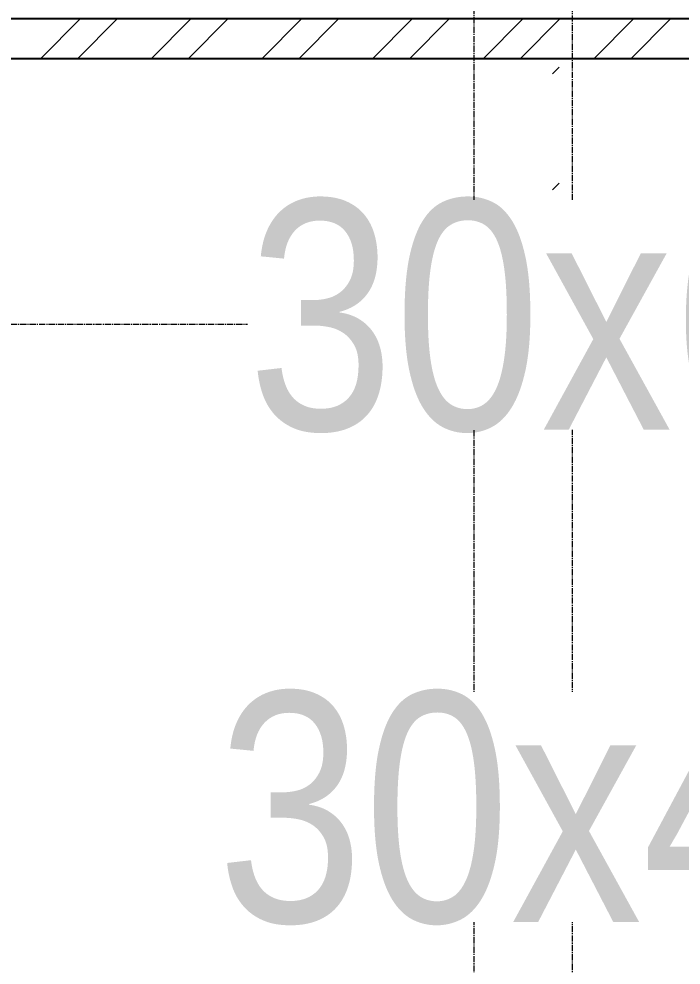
# Model space of a CAD drawing. Header units: millimetres. Extents: x -231292 to 573618, y -153144 to 564035.
# Drawn here: x 25500 to 27514, y -109695 to -106815 of the extents above; entities that cross this region are included whole.
import ezdxf

# ---------------------------------------------------------------- set-up
doc = ezdxf.new("R2010")
doc.units = ezdxf.units.MM
doc.linetypes.add('CENTER2', pattern=[28.575, 19.05, -3.175, 3.175, -3.175])
doc.layers.get('0').update_dxf_attribs({"color": 250})
for name, color, linetype, lineweight in [('11.10) плитка Установка люков', 190, 'Continuous', 60), ('АР_Стены ГКЛ', 250, 'Continuous', 15), ('АР_Стены кирпич', 250, 'Continuous', 20), ('АР_Штриховка', 250, 'Continuous', 0), ('РД_Оси_100', 250, 'Continuous', 0)]:
    doc.layers.add(name, color=color, linetype=linetype, lineweight=lineweight)
doc.styles.add('style1', font='ARIALN.TTF')

# ---------------------------------------------------------------- blocks, each defined once
blk = doc.blocks.new('оси_рен')
at = {"layer": 'РД_Оси_100', "color": 251, "linetype": 'CENTER2', "true_color": 0x636466}
blk.add_line((1225207.916, 177013.25), (1189697.958, 177013.25), dxfattribs=at)
for points in [[(1213652.916, 223268.25), (1213652.916, 135558.25)], [(1213952.916, 135558.25), (1213952.916, 223268.25)]]:
    blk.add_lwpolyline(points, dxfattribs=at)

msp = doc.modelspace()

# ---------------------------------------------------------------- hatches: boundary and pattern name
at = {"layer": 'АР_Штриховка', "linetype": 'Continuous', "lineweight": 0, "true_color": 0x000000}
h = msp.add_hatch(dxfattribs=at)
h.set_pattern_fill('ANSI32', color=18, scale=25, angle=360, style=0)
h.set_pattern_definition([(45, (8883.46, -162345.28), (-168.3798, 168.3798), []), (45, (8995.7, -162345.28), (-168.3798, 168.3798), [])])
h.paths.add_polyline_path([(28883.458, -106935.283), (28883.458, -106815.283), (25103.458, -106815.283), (25063.458, -106905.283), (25103.458, -106935.283)], flags=0)
h.paths.add_polyline_path([(24983.458, -106935.283), (25063.458, -106905.283), (25103.458, -106815.283), (24373.458, -106815.283), (24293.458, -106845.283), (24253.458, -106935.283)], flags=0)
h.paths.add_polyline_path([(24253.458, -106935.283), (24293.458, -106845.283), (24253.458, -106815.283), (23653.458, -106815.283), (23573.458, -106845.283), (23533.458, -106935.283)], flags=0)
h.paths.add_polyline_path([(23533.458, -106935.283), (23573.458, -106845.283), (23533.458, -106815.283), (21283.458, -106815.283), (21283.458, -106935.283)], flags=0)
h = msp.add_hatch(dxfattribs=at)
h.set_pattern_fill('_U', color=18, scale=250, angle=45, style=0, pattern_type=0)
h.set_pattern_definition([(45, (8883.46, -162345.28), (-176.7767, 176.7767), [])])
h.paths.add_polyline_path([(27123.458, -108255.283), (27143.458, -108235.283), (27143.458, -106935.283), (27123.458, -106935.283)], flags=0)

# ---------------------------------------------------------------- linework, layer by layer
at = {"layer": 'АР_Стены ГКЛ', "color": 18, "linetype": 'Continuous', "lineweight": 15, "true_color": 0x000000}
msp.add_line((27143.458, -106935.283), (27123.458, -106935.283), dxfattribs=at)
at = {"layer": 'АР_Стены кирпич', "color": 18, "linetype": 'Continuous', "lineweight": 25, "true_color": 0x000000}
for p, q in [((28883.458, -106815.283), (25103.458, -106815.283)), ((25103.458, -106935.283), (28883.458, -106935.283))]:
    msp.add_line(p, q, dxfattribs=at)

# ---------------------------------------------------------------- block references
at = {"rotation": 359.999868838025}
msp.add_blockref('оси_рен', (-1186769.82, -284755.728), dxfattribs=at)

# ---------------------------------------------------------------- next in the draw order: texts
at = {"layer": '11.10) плитка Установка люков', "color": 176, "true_color": 0x00008a, "char_height": 700, "width": 1668.44707, "attachment_point": 1, "line_spacing_factor": 0.3, "style": 'style1', "bg_fill": 3, "box_fill_scale": 1, "bg_fill_color": 256, "bg_fill_transparency": 0}
for s, insert in [('\\pxsm1;30х60', (26195.44, -107366.045)), ('\\pxsm1;30х40', (26102.566, -108864.324))]:
    msp.add_mtext(s, dxfattribs=dict(at, insert=insert))

doc.saveas('drawing.dxf')
